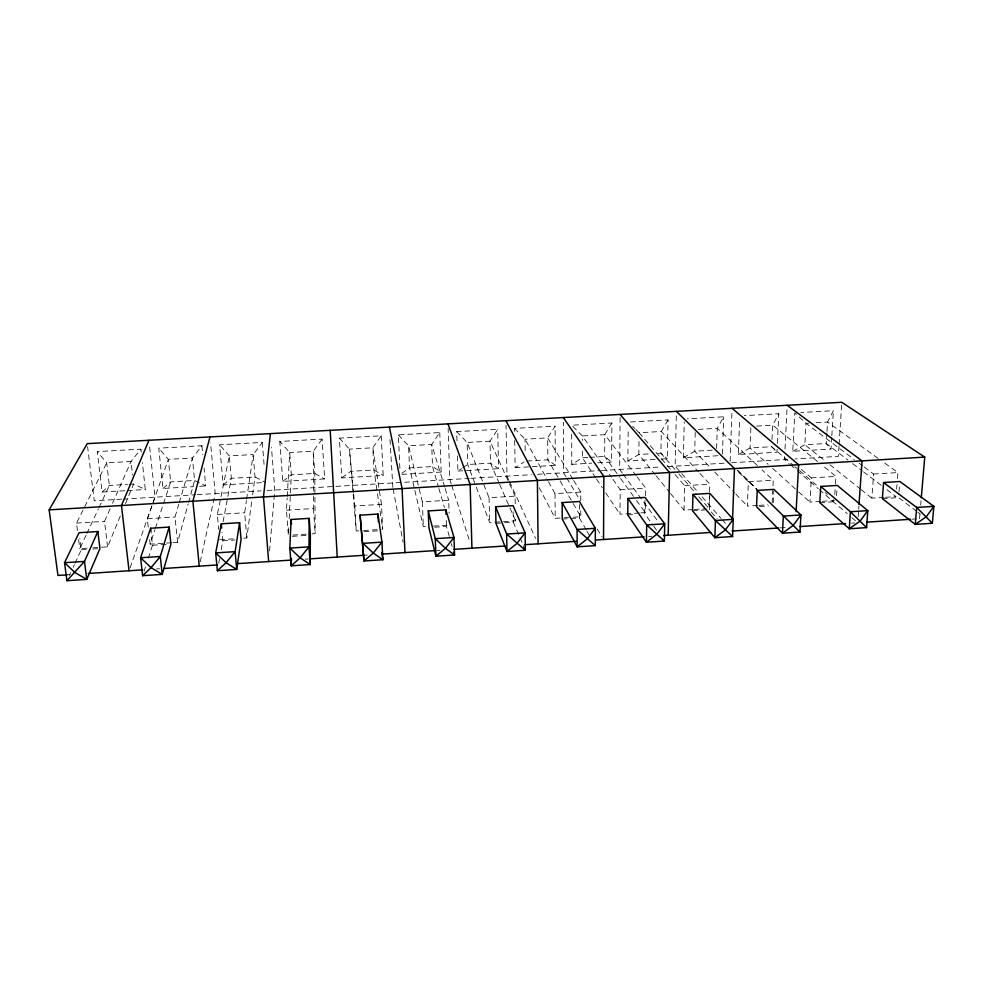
<?xml version="1.0" encoding="UTF-8"?>
<svg xmlns="http://www.w3.org/2000/svg" width="983" height="983" viewBox="0 0 983 983"><rect width="100%" height="100%" fill="white"/><g stroke="black" fill="none" stroke-linecap="round" stroke-linejoin="round"><path stroke-width="0.74" stroke-dasharray="4.92 3.69" d="M597.799 462.809L611.573 461.998L611.856 422.997L571.676 425.234L582.366 435.948L611.401 477.16M620.126 417.492L619.646 469.432L622.337 473.081M639.331 512.966L619.978 514.207L620.212 489.657L612.286 478.414M655.12 459.417L627.854 461.027L628.223 428.084M638.999 441.441L638.827 454.49L655.17 474.605M644.946 500.396L644.737 513.814L652.761 524.959M640.818 512.88L645.278 512.585L645.45 501.871M645.548 495.739L645.671 488.084L637.303 477.16M661.19 459.061L667.248 458.705L668.071 419.876L629.82 422.002M676.292 415.92L675.124 466.114L698.114 492.311M717.873 455.719L683.369 457.759L684.266 421.953M692.855 509.563L684.021 510.116L684.647 485.688L674.756 474.175M695.239 432.446L694.711 451.222L710.5 467.675M709.529 493.282L709.038 508.53L698.004 495.85M709.579 491.758L709.812 484.14L699.503 472.934M709.296 509.698L709.714 496.341M716.607 448.494L717.283 428.318L723.721 416.792L687.363 418.807M722.431 453.962L723.721 416.792M730.123 461.322L732.016 409.825M777.098 449.268L776.951 452.229L738.331 454.515L739.707 418.869M757.524 505.434L747.35 506.085L748.358 481.768L737.533 471.115M750.877 427.851L750.041 447.978L768.128 464.32M772.011 439.536L772.687 425.184L778.819 413.732L744.328 415.649M772.146 502.989L773.24 480.232L762.046 469.849M773.252 502.669L773.818 490.849M288.719 527.773L288.351 535.33L286.471 510.189L287.159 498.049M289.174 518.692L291.337 474.814L289.715 452.499L279.786 441.441L322.08 439.094L324.648 478.93L282.785 481.4L279.786 441.441M777.381 443.345L778.819 413.732M784.618 456.567L784.471 459.589L789.128 463.595M784.999 449.022L787.051 408.301M831.729 437.238L831.004 449.047L792.753 451.295L794.768 412.848L806.011 423.304L854.288 459.565M287.245 496.526L289.715 452.499L313.307 451.16L322.08 439.094M820.645 501.416L809.955 502.092L811.331 477.898L799.72 467.994M826.9 432.803L826.248 443.53L831.004 449.047M826.986 431.279L827.539 422.088L833.375 410.697L800.703 412.516M831.827 435.764L833.375 410.697M834.788 494.498L835.366 485.442M835.452 483.931L835.931 476.386L822.808 465.758M839.003 445.852L838.339 456.37L794.94 458.963M839.101 444.353L841.681 403.792M836.57 495.715L837.037 488.367M858.171 516.726L858.589 510.681M858.7 509.182L858.909 506.159M883.938 497.386L871.847 498.148L873.604 474.064L863.946 466.814M896.619 489.092L896.975 484.594M897.454 478.574L897.921 472.565L883.103 461.936M916.672 511.357L898.573 497.619L898.917 493.22M899.04 491.758L899.617 484.447M269.563 550.91L274.773 490.026L271.468 447.339M919.523 518.692L919.904 514.183M920.666 505.176L921.059 500.666M243.784 538.168L246.794 537.984L251.808 500.752M252.606 494.805L255.015 476.939L253.184 454.564L262.314 442.411L219.578 444.783L223.19 484.914L262.461 482.592M246.794 537.984L244.656 512.757L246.401 500.826M246.622 499.327L253.184 454.564L229.346 455.915L219.578 444.783M218.73 563.222L219.553 558.725M221.187 549.743L222.834 540.748L222.072 532.282M223.067 521.74L231.312 478.316L229.346 455.915L217.329 514.441L218.693 529.309M200.237 561.698L215.216 493.589L210.546 442.891M173.033 542.677L177.604 542.395L188.134 504.058M188.539 502.583L194.609 480.466L192.435 457.992L201.92 445.766L158.742 448.162L162.981 488.465L193.504 486.671M177.604 542.395L174.999 517.046L178.832 504.082M179.25 502.645L192.435 457.992L168.339 459.356L158.742 448.162M144.034 571.332L145.435 566.982M148.261 558.283L152.488 545.233L150.94 531.066M171.497 542.776L150.141 544.14L154.909 529.653M155.388 528.215L163.018 505.041M163.497 503.591L170.661 481.867L168.339 459.356L147.352 518.754L148.494 529.21M130.063 567.879L155.044 497.177L149.576 446.257M92.955 547.789L107.577 546.855L120.295 516.136M125.492 503.579L133.577 484.041L145.324 489.509L142.375 462.612M107.577 546.855L104.505 521.383L110.059 508.85M112.529 503.271L131.034 461.469L140.901 449.157L97.268 451.578L102.146 492.053L125.971 490.652M69.412 575.325L70.665 572.634M73.16 567.265L74.401 564.574M75.027 563.222L81.27 549.78L79.82 538.389M87.094 548.158L79.783 548.625L86.209 534.887M86.86 533.523L98.435 508.801M99.074 507.425L109.371 485.455L106.692 462.846L97.268 451.578M77.473 530.611L76.514 523.103L106.692 462.846L131.034 461.469L132.558 475.01M668.071 419.876L661.313 431.488L660.895 453.2L677.938 472.786M611.856 422.997L604.778 434.683L604.668 456.481L619.671 477.222M514.539 431.426L514.49 428.404L555.076 426.155L547.678 437.914L547.863 459.811L559.352 479.655M456.997 440.716L456.714 431.623L497.717 429.338L489.989 441.17L490.492 463.165L499.045 482.862M399.872 468.375L398.336 434.855L439.77 432.557L431.697 444.463L432.52 466.556L438.479 487.027M381.22 435.813L383.198 475.465L341.765 477.91L339.368 438.135L381.22 435.813L372.815 447.793L373.958 469.972L377.042 490.75M102.146 492.053L109.371 485.455L127.52 484.386M162.981 488.465L170.661 481.867L194.609 480.466L205.717 485.946L204.034 468.092M223.19 484.914L231.312 478.316L255.015 476.939L265.484 482.42M282.785 481.4L291.337 474.814L314.793 473.437L324.648 478.93M341.765 477.91L350.747 471.336L373.958 469.972L383.198 475.465M457.464 455.891L457.931 471.054L461.617 468.596M462.833 467.773L467.736 464.492L490.492 463.165L498.541 468.658L497.717 429.338M514.687 440.495L515.141 467.687L524.074 461.949M571.701 434.253L571.774 464.345L582.366 457.783L588.313 457.439M627.854 461.027L638.827 454.49L650.586 453.802M683.369 457.759L694.711 451.222L712.196 450.189M738.331 454.515L750.041 447.978L771.68 446.712L793.748 465.659M792.753 451.295L804.831 444.771L826.248 443.53L847.899 459.995M67.041 574.858L70.063 574.65M156.518 568.96L159.578 568.752M305.221 559.155L308.269 558.958M364.312 555.272L367.335 555.063M436.931 550.48L439.966 550.283M648.633 536.534L651.631 536.337M780.232 527.871L786.253 527.466M851.659 523.165L854.706 522.956M911.991 519.184L916.512 518.889M219.651 539.716L234.74 538.745M292.823 535.047L310.702 533.904M312.189 533.818L315.174 533.622L314.793 473.437L313.307 451.16L313.43 494.941M339.368 438.135L349.456 449.12L356.239 531.004L362.125 530.636M363.599 530.537L381.269 529.407M398.336 434.855L408.584 445.778L409.542 467.896L423.329 526.728L426.241 526.544M433.515 526.077L449.526 525.057M476.288 487.138L489.645 522.501L515.534 520.855L515.461 516.493M539.225 487.728L555.186 518.336L562.718 517.857M564.217 517.758L571.75 517.279M573.249 517.181L580.781 516.702L580.781 508.014M694.33 509.464L706.101 508.715M758.987 505.348L767.711 504.783M822.181 501.318L834.407 500.544L832.085 498.541M885.45 497.287L896.029 496.612L885.204 488.379M81.27 549.78L87.02 549.411M92.758 549.042L98.509 548.674M152.488 545.233L168.093 544.238M222.834 540.748L234.986 539.974M292.344 536.313L307.347 535.354M363.993 531.729L378.824 530.783M434.756 527.22L446.479 526.47L449.305 536.448M495.96 523.312L513.335 522.206L524.16 547.47M562.251 519.085L579.417 517.98L586.224 529.837M627.756 514.895L636.247 514.355M692.511 510.767L704.713 509.993M759.54 506.491L768.583 505.913M819.797 502.645L836.201 501.6M882.365 498.651L898.573 497.619M76.514 523.103L104.505 521.383M147.352 518.754L174.999 517.046M217.329 514.441L244.656 512.757M286.471 510.189L313.479 508.53L313.442 496.452M353.683 494.019L354.802 505.987L381.478 504.34L382.743 529.321L377.251 492.225M444.672 487.003L431.697 444.463L408.584 445.778L422.321 501.834L448.69 500.212L449.133 513.372M456.714 431.623L467.109 442.461L489.055 497.73L515.117 496.12L515.289 506.306M548.428 481.707L555.014 493.663L580.769 492.078L580.781 500.765M620.212 489.657L645.671 488.084M684.647 485.688L709.812 484.14M748.358 481.768L773.24 480.232M811.331 477.898L835.931 476.386M873.604 474.064L897.921 472.565M121.597 499.18L94.245 500.802L87.598 446.663M123.121 499.081L195.654 494.756M197.165 494.658L261.023 490.849M267.13 490.48L469.382 478.402M470.882 478.316L531.471 474.691M537.59 474.334L599.949 470.611M601.473 470.513L661.633 466.925M667.629 466.569L728.538 462.932M731.585 462.747L787.469 459.405M129.031 484.3L133.577 484.041M526.851 461.039L547.863 459.811L555.334 465.315L555.076 426.155M589.8 457.353L604.668 456.481L611.573 461.998M657.946 453.372L660.895 453.2L667.248 458.705M127.458 490.566L145.324 489.509M199.61 486.302L205.717 485.946M441.158 472.049L400.142 474.47L409.542 467.896L432.52 466.556L441.158 472.049L439.77 432.557M457.931 471.054L498.541 468.658M515.141 467.687L555.334 465.315M571.774 464.345L591.68 463.165M635.878 429.546L639.122 432.741L661.313 431.488L698.471 471.815M698.237 429.399L717.283 428.318L757.574 465.696M756.738 426.094L772.687 425.184L818.028 461.887M808.886 423.145L806.011 423.304L804.831 444.771L825.179 460.978M816.062 422.739L827.539 422.088L878.163 458.397M859.117 463.19L862.742 465.905M917.876 512.266L920.285 514.097M852.716 463.657L862.337 470.98M863.541 471.901L884 487.457M829.959 464.787L859.879 488.625M861.083 489.571L871.847 498.148M794.903 466.655L798.393 469.641M799.56 470.636L818.139 486.585M825.106 492.569L827.44 494.56M790.283 464.603L796.107 469.616M797.262 470.611L818.2 488.662M819.367 489.669L847.285 513.728M851.942 517.746L855.431 520.757M772.65 468.399L797.52 490.861M798.651 491.881L809.955 502.092M737.68 470.304L757.242 489.522M737.238 470.267L756.836 489.534M632.622 426.352L634.797 428.477M514.49 428.404L525.033 439.192L547.703 480.38M771.68 446.712L776.951 452.229M714.715 472.073L734.719 492.913M735.763 494.019L747.35 506.085M702.108 496.87L721.104 518.508M722.1 519.651L726.093 524.197M678.946 473.941L697.008 494.695M711.237 511.934L717.062 518.631M639.122 432.741L673.76 473.032M656.128 475.797L669.595 492.36M670.566 493.552L684.021 510.116M636.37 475.944L604.778 434.683L582.366 435.948L582.366 440.323M623.234 474.31L658.291 521.838M620.556 478.438L635.571 499.167M636.443 500.396L645.278 512.585M653.658 526.2L657.222 531.152M595.735 477.849L582.366 457.783L582.366 449.047M596.57 479.102L602.432 487.875M605.774 492.888L619.978 514.207M572.892 479.188L547.678 437.914L525.033 439.192L525.217 452.352M573.679 480.478L580.769 492.078M565.95 476.706L563.603 472.774L563.37 422.162M566.736 478.008L580.044 500.249M597.259 529.038L601.952 536.89M560.113 480.97L572.364 502.141M573.126 503.468L580.781 516.702M586.974 531.152L589.997 536.423M508.899 480.294L506.995 476.153L506.036 425.197M509.538 481.682L535.563 538.291M515.117 496.12L489.989 441.17L467.109 442.461L467.736 464.492L475.747 485.713M499.647 484.275L515.534 520.855M451.234 483.955L449.821 479.569L448.125 428.391M451.701 485.405L469.579 540.883M445.115 488.477L448.69 500.212M438.897 488.49L444.427 507.511M451.32 543.574L452.131 546.425M392.881 487.457L389.968 439.18M393.163 488.944L403.042 542.223M381.478 504.34L372.815 447.793L349.456 449.12L353.536 492.52M78.628 539.618L79.783 548.625M140.901 449.157L141.233 452.143M149.649 539.655L150.141 544.14M201.92 445.766L202.768 454.699M262.314 442.411L264.316 467.601M313.479 508.53L315.174 533.622M354.802 505.987L356.239 531.004M422.321 501.834L423.329 526.728M446.27 520.412L446.479 526.47M489.055 497.73L489.645 522.501M513.151 511.664L513.335 522.206M555.014 493.663L555.186 518.336M579.405 504.5L579.417 517.98"/><path stroke-width="1.47" d="M595.293 545.639L595.354 528.289L579.405 501.502L562.165 502.571L562.251 519.085L577.132 546.843L595.293 545.639L577.107 529.468L562.165 502.571M309.19 518.348L309.006 546.855L310.235 564.561L291.14 565.827L289.813 548.096L291.103 519.479L309.19 518.348L310.345 535.157L310.235 564.561L300.134 557.84L289.813 548.096L309.006 546.855L300.134 557.84L291.14 565.827L291.435 558.442M603.525 539.507L603.857 476.448L563.345 417.554M627.953 498.467L627.756 514.895L646.421 542.235L664.361 541.055L664.729 523.792L644.995 497.41L627.953 498.467L646.703 524.959L664.361 541.055M668.182 535.244L669.546 472.491L620.15 414.445M692.966 494.412L692.511 510.767L714.862 537.701L732.593 536.521L733.244 519.343L709.812 493.368L692.966 494.412L715.44 520.499L732.593 536.521M732.556 518.852L734.461 468.572L676.39 411.361M757.242 490.406L756.529 506.675L782.48 533.204L799.99 532.049L800.924 514.957L773.891 489.374L757.242 490.406L799.99 532.049M796.095 511.713L798.626 464.713L732.077 408.301M820.768 486.45L819.797 502.645L849.275 528.78L866.576 527.625L867.792 510.619L837.233 485.418L820.768 486.45L850.418 511.75L866.576 527.625M859.007 504.648L862.054 460.892L787.199 405.279M883.582 482.53L882.365 498.651L915.259 524.394L932.351 523.263L933.85 506.343L899.85 481.51L883.582 482.53L916.684 507.449L932.351 523.263M921.304 497.656L924.757 457.107L841.78 402.293L87.229 443.652L49.15 509.87L57.96 575.448L67.041 574.858M270.411 433.614L263.481 496.956L268.654 561.576M239.594 522.686L235.121 551.647L236.694 569.44L217.354 570.718L215.695 552.901L221.298 523.828L239.594 522.686L241.056 539.581L236.694 569.44L226.078 562.718L215.695 552.901L235.121 551.647L226.078 562.718L217.354 570.718M209.993 436.919L192.901 501.207L199.266 566.147M169.15 527.085L160.29 556.501L151.063 567.646L142.621 575.682L140.606 557.766L150.632 528.24L169.15 527.085L170.931 544.054L162.22 574.379L142.621 575.682M148.937 440.273L121.474 505.52L129.043 570.767M97.845 531.533L84.477 561.416L66.918 580.707L64.534 562.706L79.095 532.7L97.845 531.533L99.947 548.588L86.762 579.392L66.918 580.707M88.212 573.458L142.781 569.857M164.149 568.457L217.366 564.942M236.977 563.652L291.509 560.064M309.792 558.86L364.312 555.272M382.387 554.08L435.408 550.578M453.667 549.374L505.016 545.995M524.566 544.705L576.136 541.314M595.919 540.011L644.123 536.829M663.66 535.551L710.783 532.442M732.089 531.041L778.733 527.969M799.855 526.569L845.564 523.558M866.797 522.157L910.479 519.282M360.085 515.178L377.951 514.06L381.957 542.125L382.854 559.732L363.993 560.986L360.085 515.178L363.993 560.986L373.245 553.036L381.957 542.125L363.01 543.353L373.245 553.036L382.854 559.732L381.846 552.495M428.244 510.927L445.901 509.821L453.986 537.455L454.551 554.977L435.924 556.218L428.895 527.588L428.244 510.927L435.272 538.672L435.924 556.218L445.446 548.293L453.986 537.455L435.272 538.672L445.446 548.293L454.551 554.977L453.741 552.127M495.604 506.724L513.052 505.643L525.106 532.847L525.364 550.271L506.97 551.5L495.96 523.312L495.604 506.724L506.638 534.039L506.97 551.5L516.739 543.611L525.106 532.847L506.638 534.039L525.364 550.271L524.16 547.47M49.15 509.87L924.757 457.107M505.95 420.699L537.394 480.454L538.106 543.82M447.978 423.882L470.144 484.508L471.926 548.182M389.391 427.089L402.084 488.6L404.971 552.593M150.632 528.24L150.94 531.066M221.298 523.828L221.679 528.055M291.103 519.479L291.447 524.062M337.218 557.054L330.214 430.333M377.951 514.06L378.344 521.666M445.901 509.821L446.061 514.367M646.703 524.959L646.421 542.235L656.669 534.408L664.729 523.792L646.703 524.959M715.44 520.499L714.862 537.701L725.343 529.898L733.244 519.343L715.44 520.499M783.34 516.1L782.48 533.204L793.17 525.438L800.924 514.957L783.34 516.1M850.418 511.75L849.275 528.78L860.186 521.027L867.792 510.619L850.418 511.75M916.684 507.449L915.259 524.394L926.379 516.677L933.85 506.343L916.684 507.449M595.354 528.289L587.134 538.979L577.132 546.843L577.107 529.468L595.354 528.289M84.477 561.416L64.534 562.706L75.077 572.647L86.762 579.392L84.477 561.416M160.29 556.501L140.606 557.766L151.063 567.646L162.22 574.379L160.29 556.501"/></g></svg>
